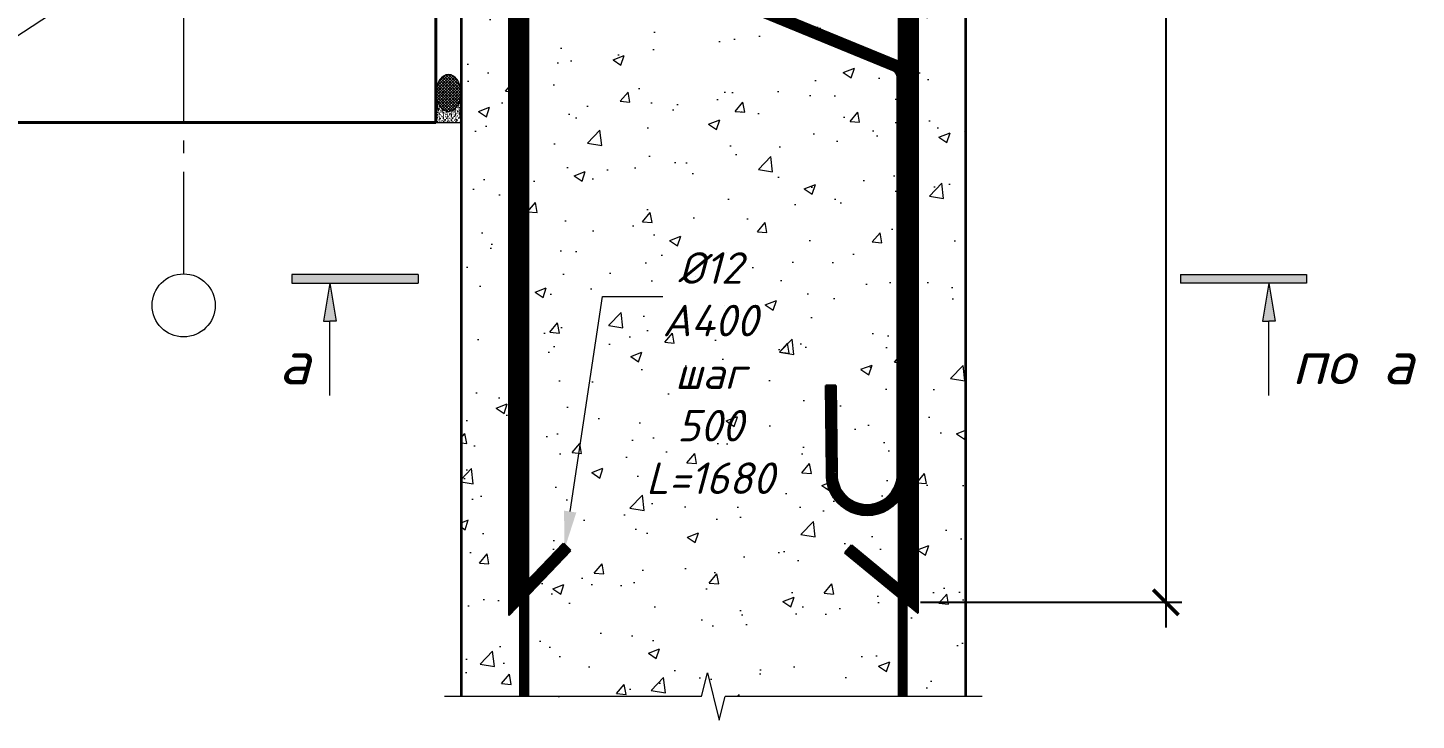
# Model space of a CAD drawing. Header units: millimetres. Extents: x -1807136 to 209800, y 0 to 410608.
# Drawn here: x 17740 to 18840, y 25172 to 25721 of the extents above; entities that cross this region are included whole.
import ezdxf
from ezdxf import colors
from ezdxf.entities.mleader import LeaderData, LeaderLine
from ezdxf.enums import TextEntityAlignment as Align
from ezdxf.math import Vec2, Vec3

# ---------------------------------------------------------------- set-up
doc = ezdxf.new("R2010")
doc.units = ezdxf.units.MM
doc.header["$PDMODE"] = 3
doc.linetypes.add('GOST2.303 5', pattern=[24, 20, -1.5, 1, -1.5])
doc.layers.get('0').update_dxf_attribs({"lineweight": 5})
doc.layers.get('Defpoints').update_dxf_attribs({"lineweight": 0})
doc.layers.add('#Hatch', color=252, linetype='Continuous', lineweight=5, true_color=0x696969)
doc.layers.add('#Арматура вид_2', color=7, linetype='Continuous', lineweight=35, true_color=0x616161)
for name, color, linetype, lineweight in [('#Арматура', 152, 'Continuous', 30), ('#Бетон разрез', 22, 'Continuous', 40), ('#Выноски', 7, 'Continuous', 15), ('#Газобетон', 152, 'Continuous', 35), ('#Границы штриховок', 7, 'Continuous', 20), ('#Оси', 7, 'Continuous', 9), ('k_ Размеры', 7, 'Continuous', 15)]:
    doc.layers.add(name, color=color, linetype=linetype, lineweight=lineweight)
doc.styles.add('STEP PR', font='isocpeui.ttf')
doc.dimstyles.new('SPDS', dxfattribs={"dimscale": 10, "dimtxt": 2.5, "dimasz": 2, "dimexe": 1.25, "dimexo": 0.625, "dimtad": 1, "dimdec": 0, "dimrnd": 0.001, "dimtxsty": 'STEP PR', "dimblk": 'ARCHTICK', "dimcen": 2.5, "dimdle": 2, "dimclrd": 256, "dimclre": 256, "dimclrt": 7, "dimadec": 0, "dimazin": 2, "dimtfac": 0.75, "dimtdec": 0, "dimtmove": 1, "dimatfit": 3, "dimfxl": 1, "dimtolj": 1, "dimarcsym": 1})
pattern_1 = [(315, (-13598.9252, 45024.1905), (1.122532015, 1.122532015), []), (45, (-13598.9252, 45024.1905), (-1.122532015, 1.122532015), [])]
pattern_2 = [(307.5, (-13598.9252, 45027.4771), (2.44706619, 0.08000156), [0, -1.9304, 0, -2.159, 0, -2.06375]), (277.5, (-13598.9252, 45027.477), (3.5841255, -2.24761642), [0, -1.0414, 0, -1.7399, 0, -0.66675]), (237.5, (-13598.9252, 45029.0392), (0.00718592, -3.95496185), [0, -0.635, 0, -2.286, 0, -2.9845]), (227.5, (-13598.9252, 45029.0392), (1.11464662, -3.81778226), [0, -0.3175, 0, -1.4986, 0, -1.7145])]

# ---------------------------------------------------------------- blocks, each defined once
blk = doc.blocks.new('*U469')
at = {"ltscale": 100}
h = blk.add_hatch(color=256, dxfattribs=at)
h.dxf.hatch_style = 1
h.paths.add_polyline_path([(-335, 770), (-335, 700), (665, 700), (665, 770)])
h = blk.add_hatch(color=256, dxfattribs=at)
h.dxf.hatch_style = 1
h.paths.add_polyline_path([(-85, 400), (-35, 400), (15, 400), (-35, 700)])
at = {"linetype": 'Continuous', "ltscale": 100}
for p, q in [((-335, 770), (-335, 700)), ((665, 770), (-335, 770)), ((-335, 700), (665, 700)), ((-35, 700), (-85, 400)), ((-35, 700), (15, 400)), ((-85, 400), (-35, 400)), ((15, 400), (-35, 400))]:
    blk.add_line(p, q, dxfattribs=at)
blk.add_lwpolyline([(665, 770), (665, 700)], dxfattribs=at)
at = {"linetype": 'Continuous', "ltscale": 100, "extrusion": (-1, 1e-16, 0), "elevation": 35}
blk.add_lwpolyline([(190, 0), (-400, 0)], dxfattribs=at)
at = {"ltscale": 100, "style": 'STEP PR'}
blk.add_attdef('Nh', text='', height=350, dxfattribs=at).set_placement((-192, -102), align=Align.RIGHT)
blk = doc.blocks.new('_ArchTick')
at = {"color": 0, "linetype": 'ByBlock', "const_width": 0.15}
blk.add_lwpolyline([(-0.5, -0.5), (0.5, 0.5)], dxfattribs=at)
blk = doc.blocks.new('*D466')
at = {"layer": 'Defpoints', "color": 0, "transparency": 16777216}
for p in [(18483.2, 26466.3), (18441.2, 25265.8), (18642, 25265.8)]:
    blk.add_point(p, dxfattribs=at)
at = {"layer": 'k_ Размеры', "lineweight": -2, "transparency": 16777216}
for p, q in [((18642, 26486.3), (18642, 25245.8)), ((18489.5, 26466.3), (18654.5, 26466.3)), ((18447.5, 25265.8), (18654.5, 25265.8))]:
    blk.add_line(p, q, dxfattribs=at)
at = {"layer": 'k_ Размеры', "lineweight": -2, "transparency": 16777216, "xscale": 20, "yscale": 20, "zscale": 20}
for p, rotation in [((18642, 26466.3), 90), ((18642, 25265.8), 270)]:
    blk.add_blockref('_ArchTick', p, dxfattribs=dict(at, rotation=rotation))
at = {"layer": 'k_ Размеры', "color": 7, "transparency": 16777216, "insert": (18621.7, 25910), "char_height": 25, "attachment_point": 5, "rotation": 90, "style": 'STEP PR'}
blk.add_mtext('\\A1;1200', dxfattribs=at)
blk = doc.blocks.new('*U470')
at = {"ltscale": 100}
h = blk.add_hatch(color=256, dxfattribs=at)
h.dxf.hatch_style = 1
h.paths.add_polyline_path([(665, 770), (665, 700), (1665, 700), (1665, 770)])
h = blk.add_hatch(color=256, dxfattribs=at)
h.dxf.hatch_style = 1
h.paths.add_polyline_path([(1415, 400), (1365, 400), (1315, 400), (1365, 700)])
at = {"linetype": 'Continuous', "ltscale": 100}
for p, q in [((665, 770), (1665, 770)), ((1665, 700), (665, 700)), ((1365, 700), (1315, 400)), ((1365, 700), (1415, 400)), ((1665, 770), (1665, 700)), ((1315, 400), (1365, 400)), ((1415, 400), (1365, 400))]:
    blk.add_line(p, q, dxfattribs=at)
blk.add_lwpolyline([(665, 770), (665, 700)], dxfattribs=at)
at = {"linetype": 'Continuous', "ltscale": 100, "extrusion": (1, 1e-16, 0), "elevation": 1365}
blk.add_lwpolyline([(-190, 0), (400, 0)], dxfattribs=at)
at = {"ltscale": 100, "style": 'STEP PR'}
blk.add_attdef('Nh', text='', height=350, dxfattribs=at).set_placement((1799, -102), align=Align.RIGHT)
blk = doc.blocks.new('*U471')
at = {"color": 0, "linetype": 'ByBlock', "lineweight": -2}
for p, q in [((13.583, 0), (13.896, 1.25)), ((13.896, 1.25), (14.521, -1.25)), ((13.583, 0), (0, 0)), ((14.521, -1.25), (14.833, 0)), ((28.417, 0), (14.833, 0))]:
    blk.add_line(p, q, dxfattribs=at)

msp = doc.modelspace()

# ---------------------------------------------------------------- hatches: boundary and pattern name
at = {"layer": '#Hatch'}
h = msp.add_hatch(dxfattribs=at)
h.set_pattern_fill('AR-CONC', color=256, scale=0.5)
h.paths.add_polyline_path([(18483.22467, 26466.27066), (17163.70057, 26466.27066), (17163.70057, 26275.64566), (17182.45057, 26270.95816), (17144.95057, 26261.58316), (17163.70057, 26256.89566), (17163.70057, 26066.27066), (18083.22467, 26066.27066), (18083.22467, 25191.01347), (18273.84967, 25191.01347), (18278.53717, 25209.76347), (18287.91217, 25172.26347), (18292.59967, 25191.01347), (18483.22467, 25191.01347)])
h = msp.add_hatch(dxfattribs=at)
h.set_pattern_fill('ANSI37', color=256, scale=0.5, angle=-90)
h.set_pattern_definition(pattern_1)
edge = h.paths.add_edge_path()
edge.add_ellipse((18073.22467, 25669.73216), major_axis=(0, 14.57418), ratio=0.6861448396, start_angle=0, end_angle=360, ccw=False)
h = msp.add_hatch(dxfattribs=at)
h.set_pattern_fill('ANSI37', color=256, scale=0.5, angle=-90)
h.set_pattern_definition(pattern_1)
edge = h.paths.add_edge_path()
edge.add_ellipse((18073.22467, 25669.73216), major_axis=(0, 14.57418), ratio=0.6861448396, start_angle=0, end_angle=360, ccw=False)
h = msp.add_hatch(dxfattribs=at)
h.set_pattern_fill('ANSI37', color=256, scale=0.5, angle=-90)
h.set_pattern_definition(pattern_1)
edge = h.paths.add_edge_path()
edge.add_ellipse((18073.22467, 25669.73216), major_axis=(0, 14.57418), ratio=0.6861448396, start_angle=0, end_angle=360, ccw=False)
h = msp.add_hatch(dxfattribs=at)
h.set_pattern_fill('ANSI37', color=256, scale=0.5, angle=-90)
h.set_pattern_definition(pattern_1)
edge = h.paths.add_edge_path()
edge.add_ellipse((18073.22467, 25669.73216), major_axis=(0, 14.57418), ratio=0.6861448396, start_angle=0, end_angle=360, ccw=False)
h = msp.add_hatch(dxfattribs=at)
h.set_pattern_fill('AR-SAND', color=256, scale=0.05, angle=-90)
h.set_pattern_definition(pattern_2)
edge = h.paths.add_edge_path()
edge.add_ellipse((18073.22467, 25669.73216), major_axis=(0, 14.57418), ratio=0.6861448396, start_angle=90, end_angle=270)
edge.add_line((18083.22467, 25669.73216), (18083.22467, 25646.27066))
edge.add_line((18083.22467, 25646.27066), (18063.22467, 25646.27066))
edge.add_line((18063.22467, 25646.27066), (18063.22467, 25669.73216))
h = msp.add_hatch(dxfattribs=at)
h.set_pattern_fill('AR-SAND', color=256, scale=0.05, angle=-90)
h.set_pattern_definition(pattern_2)
edge = h.paths.add_edge_path()
edge.add_ellipse((18073.22467, 25669.73216), major_axis=(0, 14.57418), ratio=0.6861448396, start_angle=90, end_angle=270)
edge.add_line((18083.22467, 25669.73216), (18083.22467, 25646.27066))
edge.add_line((18083.22467, 25646.27066), (18063.22467, 25646.27066))
edge.add_line((18063.22467, 25646.27066), (18063.22467, 25669.73216))
h = msp.add_hatch(dxfattribs=at)
h.set_pattern_fill('AR-SAND', color=256, scale=0.05, angle=-90)
h.set_pattern_definition(pattern_2)
edge = h.paths.add_edge_path()
edge.add_ellipse((18073.22467, 25669.73216), major_axis=(0, 14.57418), ratio=0.6861448396, start_angle=90, end_angle=270)
edge.add_line((18083.22467, 25669.73216), (18083.22467, 25646.27066))
edge.add_line((18083.22467, 25646.27066), (18063.22467, 25646.27066))
edge.add_line((18063.22467, 25646.27066), (18063.22467, 25669.73216))
h = msp.add_hatch(dxfattribs=at)
h.set_pattern_fill('AR-SAND', color=256, scale=0.05, angle=-90)
h.set_pattern_definition(pattern_2)
edge = h.paths.add_edge_path()
edge.add_ellipse((18073.22467, 25669.73216), major_axis=(0, 14.57418), ratio=0.6861448396, start_angle=90, end_angle=270)
edge.add_line((18083.22467, 25669.73216), (18083.22467, 25646.27066))
edge.add_line((18083.22467, 25646.27066), (18063.22467, 25646.27066))
edge.add_line((18063.22467, 25646.27066), (18063.22467, 25669.73216))

# ---------------------------------------------------------------- linework, layer by layer
at = {"layer": '#Арматура', "const_width": 8}
for points in [[(18133.22467, 26449.74859), (18133.22467, 25191.01347)], [(18133.22467, 26449.74859), (18133.22467, 25191.01347)], [(18133.22467, 26449.74859), (18133.22467, 25191.01347)], [(18433.22467, 26445.69113), (18433.22467, 25191.01347)], [(18133.22467, 26414.60632), (18133.22467, 25191.01347)], [(18433.22467, 26414.60632), (18433.22467, 25191.01347)], [(18433.22467, 26414.60632), (18433.22467, 25191.01347)]]:
    msp.add_lwpolyline(points, dxfattribs=at)
at = {"layer": '#Арматура'}
for points in [[(17317.85246, 26392.35194), (17271.12114, 26428.27066), (18421.22467, 26428.27066, -0.4142135624), (18445.22467, 26404.27066), (18445.22467, 25257.3216), (18387.54416, 25305.05091)], [(17322.72772, 26398.6948), (17294.65688, 26420.27066), (18421.22467, 26420.27066, -0.4142135624), (18437.22467, 26404.27066), (18437.22467, 25274.32515), (18392.6443, 25311.2144)], [(18372.24718, 25437.70876), (18373.04545, 25369.30081, 1.0709780952), (18437.22467, 25369.3249), (18437.22467, 25682.16229, 0.3039319964), (18428.5545, 25695.10806), (18074.92523, 25840.72877, -0.6677492012), (18074.92533, 25851.81259), (18428.55499, 25997.45845, 0.3039319964), (18437.22467, 26010.40401), (18437.22467, 26318.99252, 1.0713811175), (18373.04711, 26318.99252), (18373.04711, 26246.17044)], [(18372.24718, 25437.70876), (18373.04545, 25369.30081, 1.0709780952), (18437.22467, 25369.3249), (18437.22467, 25682.16229, 0.3039319964), (18428.5545, 25695.10806), (18074.92523, 25840.72877, -0.6677492012), (18074.92533, 25851.81259), (18428.55499, 25997.45845, 0.3039319964), (18437.22467, 26010.40401), (18437.22467, 26318.99252, 1.0713811175), (18373.04711, 26318.99252), (18373.04711, 26246.17044)], [(18372.24718, 25437.70876), (18373.04545, 25369.30081, 1.0709780952), (18437.22467, 25369.3249), (18437.22467, 25682.16229, 0.3039319964), (18428.5545, 25695.10806), (18074.92523, 25840.72877, -0.6677492012), (18074.92533, 25851.81259), (18428.55499, 25997.45845, 0.3039319964), (18437.22467, 26010.40401), (18437.22467, 26318.99252, 1.0713811175), (18373.04711, 26318.99252), (18373.04711, 26246.17044)], [(18372.24718, 25437.70876), (18373.04545, 25369.30081, 1.0709780952), (18437.22467, 25369.3249), (18437.22467, 25682.16229, 0.3039319964), (18428.5545, 25695.10806), (18074.92523, 25840.72877, -0.6677492012), (18074.92533, 25851.81259), (18428.55499, 25997.45845, 0.3039319964), (18437.22467, 26010.40401), (18437.22467, 26318.99252, 1.0713811175), (18373.04711, 26318.99252), (18373.04711, 26246.17044)], [(18380.24664, 25437.80211), (18381.0489, 25369.05193, 1.0833301245), (18429.22467, 25369.02952), (18429.22467, 25682.16229, 0.3039319964), (18425.50889, 25687.71048), (18071.87125, 25833.33463, -0.6684072218), (18071.87113, 25859.20664), (18425.50839, 26004.85562, 0.3039319964), (18429.22467, 26010.40401), (18429.22467, 26319.28791, 1.08282465), (18381.04711, 26319.28791), (18381.04711, 26246.17044)], [(18380.24664, 25437.80211), (18381.0489, 25369.05193, 1.0833301245), (18429.22467, 25369.02952), (18429.22467, 25682.16229, 0.3039319964), (18425.50889, 25687.71048), (18071.87125, 25833.33463, -0.6684072218), (18071.87113, 25859.20664), (18425.50839, 26004.85562, 0.3039319964), (18429.22467, 26010.40401), (18429.22467, 26319.28791, 1.08282465), (18381.04711, 26319.28791), (18381.04711, 26246.17044)], [(18380.24664, 25437.80211), (18381.0489, 25369.05193, 1.0833301245), (18429.22467, 25369.02952), (18429.22467, 25682.16229, 0.3039319964), (18425.50889, 25687.71048), (18071.87125, 25833.33463, -0.6684072218), (18071.87113, 25859.20664), (18425.50839, 26004.85562, 0.3039319964), (18429.22467, 26010.40401), (18429.22467, 26319.28791, 1.08282465), (18381.04711, 26319.28791), (18381.04711, 26246.17044)], [(18380.24664, 25437.80211), (18381.0489, 25369.05193, 1.0833301245), (18429.22467, 25369.02952), (18429.22467, 25682.16229, 0.3039319964), (18425.50889, 25687.71048), (18071.87125, 25833.33463, -0.6684072218), (18071.87113, 25859.20664), (18425.50839, 26004.85562, 0.3039319964), (18429.22467, 26010.40401), (18429.22467, 26319.28791, 1.08282465), (18381.04711, 26319.28791), (18381.04711, 26246.17044)], [(17317.95167, 26138.46577), (17270.49558, 26104.27066), (18105.22467, 26104.27066, -0.4142135624), (18121.22467, 26088.27066), (18121.22467, 25255.84941), (18170.04198, 25306.92321)], [(17322.62851, 26131.97523), (17295.28244, 26112.27066), (18105.22467, 26112.27066, -0.4142135624), (18129.22467, 26088.27066), (18129.22467, 25275.79734), (18164.25882, 25312.45087)]]:
    msp.add_lwpolyline(points, format="xyb", dxfattribs=at)
for points in [[(18380.24664, 25437.80211), (18372.24718, 25437.70876)], [(18164.25882, 25312.45087), (18170.04198, 25306.92321)], [(18387.54416, 25305.05091), (18392.6443, 25311.2144)]]:
    msp.add_lwpolyline(points, dxfattribs=at)
at = {"layer": '#Арматура вид_2', "const_width": 8}
for points in [[(17320.29009, 26395.52337), (17282.88901, 26424.27066), (18421.22467, 26424.27066, -0.4142135624), (18441.22467, 26404.27066), (18441.22467, 25265.82338), (18390.09423, 25308.13265)], [(18376.24691, 25437.75543), (18377.04711, 25369.18248, 1.0764757301), (18433.22467, 25369.18248), (18433.22467, 25682.16229, 0.3039319964), (18427.03169, 25691.40927), (18073.39784, 25837.03186, -0.6681786379), (18073.39784, 25855.50945), (18427.03169, 26001.15704, 0.3039319964), (18433.22467, 26010.40401), (18433.22467, 26319.13495, 1.0764757301), (18377.04711, 26319.13495), (18377.04711, 26246.17044)], [(18376.24691, 25437.75543), (18377.04711, 25369.18248, 1.0764757301), (18433.22467, 25369.18248), (18433.22467, 25682.16229, 0.3039319964), (18427.03169, 25691.40927), (18073.39784, 25837.03186, -0.6681786379), (18073.39784, 25855.50945), (18427.03169, 26001.15704, 0.3039319964), (18433.22467, 26010.40401), (18433.22467, 26319.13495, 1.0764757301), (18377.04711, 26319.13495), (18377.04711, 26246.17044)], [(18376.24691, 25437.75543), (18377.04711, 25369.18248, 1.0764757301), (18433.22467, 25369.18248), (18433.22467, 25682.16229, 0.3039319964), (18427.03169, 25691.40927), (18073.39784, 25837.03186, -0.6681786379), (18073.39784, 25855.50945), (18427.03169, 26001.15704, 0.3039319964), (18433.22467, 26010.40401), (18433.22467, 26319.13495, 1.0764757301), (18377.04711, 26319.13495), (18377.04711, 26246.17044)], [(18376.24691, 25437.75543), (18377.04711, 25369.18248, 1.0764757301), (18433.22467, 25369.18248), (18433.22467, 25682.16229, 0.3039319964), (18427.03169, 25691.40927), (18073.39784, 25837.03186, -0.6681786379), (18073.39784, 25855.50945), (18427.03169, 26001.15704, 0.3039319964), (18433.22467, 26010.40401), (18433.22467, 26319.13495, 1.0764757301), (18377.04711, 26319.13495), (18377.04711, 26246.17044)], [(17320.29009, 26135.2205), (17282.88901, 26108.27066), (18105.22467, 26108.27066, -0.4142135624), (18125.22467, 26088.27066), (18125.22467, 25265.82338), (18167.1504, 25309.68704)]]:
    msp.add_lwpolyline(points, format="xyb", dxfattribs=at)
at = {"layer": '#Бетон разрез'}
msp.add_lwpolyline([(18063.22467, 25646.27066), (18063.22467, 26046.27066), (17663.22467, 26046.27066), (17663.22467, 25646.27066), (18063.22467, 25646.27066)], dxfattribs=at)
at = {"layer": '#Газобетон'}
for points in [[(18483.22467, 26466.27066), (18483.22467, 25191.01347)], [(18483.22467, 26414.60632), (18483.22467, 25191.01347)], [(18483.22467, 26414.60632), (18483.22467, 25191.01347)], [(18483.22467, 26414.60632), (18483.22467, 25191.01347)], [(18083.22467, 26066.27066), (18083.22467, 25191.01347)], [(18083.22467, 26066.27066), (18083.22467, 25191.01347)], [(18083.22467, 26066.27066), (18083.22467, 25191.01347)], [(18083.22467, 26066.27066), (18083.22467, 25191.01347)]]:
    msp.add_lwpolyline(points, dxfattribs=at)
at = {"layer": '#Границы штриховок'}
msp.add_lwpolyline([(18063.22467, 25646.27066), (18083.22467, 25646.27066)], dxfattribs=at)
msp.add_lwpolyline([(18063.22467, 25646.27066), (18083.22467, 25646.27066)], dxfattribs=at)
msp.add_lwpolyline([(18063.22467, 25646.27066), (18083.22467, 25646.27066)], dxfattribs=at)
msp.add_lwpolyline([(18063.22467, 25646.27066), (18083.22467, 25646.27066)], dxfattribs=at)
at = {"layer": '#Границы штриховок', "extrusion": (0, 0, -1)}
msp.add_ellipse((18073.22467, 25669.73216), major_axis=(0, 14.57418), ratio=0.6861448396, start_param=-1.5707963268, end_param=4.7123889804, dxfattribs=at)
msp.add_ellipse((18073.22467, 25669.73216), major_axis=(0, 14.57418), ratio=0.6861448396, start_param=-1.5707963268, end_param=4.7123889804, dxfattribs=at)
msp.add_ellipse((18073.22467, 25669.73216), major_axis=(0, 14.57418), ratio=0.6861448396, start_param=-1.5707963268, end_param=4.7123889804, dxfattribs=at)
msp.add_ellipse((18073.22467, 25669.73216), major_axis=(0, 14.57418), ratio=0.6861448396, start_param=-1.5707963268, end_param=4.7123889804, dxfattribs=at)
at = {"layer": '#Оси', "linetype": 'GOST2.303 5', "ltscale": 10}
msp.add_lwpolyline([(17863.22467, 26567.08046), (17863.22467, 25551.27837), (17863.22467, 25526.27837)], dxfattribs=at)
at = {"layer": '#Оси', "linetype": 'Continuous', "ltscale": 100}
msp.add_circle((17863.22467, 25501.27837), 25, dxfattribs=at)
msp.add_lwpolyline([(18063.22467, 25646.27066), (18083.22467, 25646.27066)])
msp.add_lwpolyline([(18063.22467, 25646.27066), (18083.22467, 25646.27066)])
msp.add_lwpolyline([(18063.22467, 25646.27066), (18083.22467, 25646.27066)])
msp.add_lwpolyline([(18063.22467, 25646.27066), (18083.22467, 25646.27066)])

# ---------------------------------------------------------------- block references
at = {"xscale": 0.1, "yscale": 0.1, "zscale": 0.1}
msp.add_blockref('*U469', (17982.5514, 25448.88213), dxfattribs=at).add_auto_attribs({'Nh': 'а'})
ref = msp.add_blockref('*U470', (18587.0355, 25448.88213), dxfattribs=dict(xscale=0.1, yscale=0.1, zscale=0.1))
ref.add_attrib('Nh', 'по a', dxfattribs={"ltscale": 100, "height": 35, "style": 'STEP PR'}).set_placement((18838.3104, 25438.69872), align=Align.RIGHT)
at = {"xscale": -15, "yscale": -15, "zscale": -15, "rotation": 180}
msp.add_blockref('*U471', (18070.09967, 25191.01347), dxfattribs=at)

# ---------------------------------------------------------------- dimensions: what is measured, and where the dimension line sits
at = {"layer": 'k_ Размеры'}
dim = msp.add_linear_dim(base=(18641.98328, 25265.82338), p1=(18483.22467, 26466.27066), p2=(18441.22467, 25265.82338), angle=90, dimstyle='SPDS', dxfattribs=at)
dim.commit()
dim.dimension.update_dxf_attribs({"geometry": '*D466', "text_midpoint": (18640.40468, 25909.97976), "dimtype": 160})

# ---------------------------------------------------------------- leaders
at = {"layer": '#Выноски'}
ml = msp.add_multileader_mtext('Standard', dxfattribs=at)
ml.set_content('{\\H0.83333x;Закладное изделие \\PЗд-16, Зд-18\\P см. ЭЛ-16-КЖ л.18\\A1;\\H1.2x;            }', color=256, style='STEP PR')
ml.set_leader_properties(color=256, linetype='ByLayer', lineweight=-1)
ml.build(insert=Vec2(0, 0))
ml.multileader.update_dxf_attribs({"text_left_attachment_type": 6, "text_right_attachment_type": 6, "dogleg_length": 0, "arrow_head_size": 30, "scale": 0.1})
ctx = ml.context
ctx.base_point, ctx.scale, ctx.char_height, ctx.arrow_head_size, ctx.landing_gap_size, ctx.plane_origin = Vec3(17229.88174, 25607.78123), 0.1, 30, 30, 12.5, Vec3(20095.56057, 24982.12648)
ctx.left_attachment, ctx.right_attachment, ctx.text_align_type = 6, 6, 1
notes = []
notes.append((ctx, [(1, (1, 1, 0), (17567.49413, 25607.78123), (-1, 0), 0, [(1, [(17883.93374, 25814.65642)], 0, [])])]))
ctx.mtext.insert, ctx.mtext.rotation, ctx.mtext.width, ctx.mtext.defined_height, ctx.mtext.alignment, ctx.mtext.flow_direction = Vec3(17398.68794, 25642.78121), 6.2831853072, 454.1682446, 219.99912, 2, 5
ml = msp.add_multileader_mtext('Standard', dxfattribs=at)
ml.set_content('{\\H0.83333x;%%C12 A400\\Pшаг 500\\P\\pq*;L=1680\\A1;\\H1.2x;            }', color=256, style='STEP PR')
ml.set_leader_properties(color=256, linetype='ByLayer', lineweight=-1)
ml.build(insert=Vec2(0, 0))
ml.multileader.update_dxf_attribs({"text_left_attachment_type": 6, "text_right_attachment_type": 6, "dogleg_length": 0, "arrow_head_size": 30, "scale": 0.1})
ctx = ml.context
ctx.base_point, ctx.scale, ctx.char_height, ctx.arrow_head_size, ctx.landing_gap_size, ctx.plane_origin = Vec3(18195.34646, 25508.4194), 0.1, 30, 30, 12.5, Vec3(20876.02053, 24773.59342)
ctx.left_attachment, ctx.right_attachment, ctx.text_align_type = 6, 6, 1
notes.append((ctx, [(0, (1, 1, 0), (18195.34646, 25508.4194), (1, 0), 0, [(1, [(18165.22477, 25308.08843)], 0, [])])]))
ctx.mtext.insert, ctx.mtext.rotation, ctx.mtext.width, ctx.mtext.defined_height, ctx.mtext.alignment, ctx.mtext.flow_direction = Vec3(18280.63026, 25543.41938), 6.2831853072, 349.2208864, 75.20744, 2, 5
for ctx, leaders in notes:
    for number, flags, end, landing, length, lines in leaders:
        leader = LeaderData()
        leader.index, (leader.has_last_leader_line, leader.has_dogleg_vector, leader.attachment_direction) = number, flags
        leader.last_leader_point, leader.dogleg_vector, leader.dogleg_length = Vec3(end), Vec3(landing), length
        for number, points, colour, breaks in lines:
            line = LeaderLine()
            line.index, line.vertices, line.color, line.breaks = number, Vec3.list(points), colors.encode_raw_color(colour), breaks
            leader.lines.append(line)
        ctx.leaders.append(leader)

doc.saveas('drawing.dxf')
